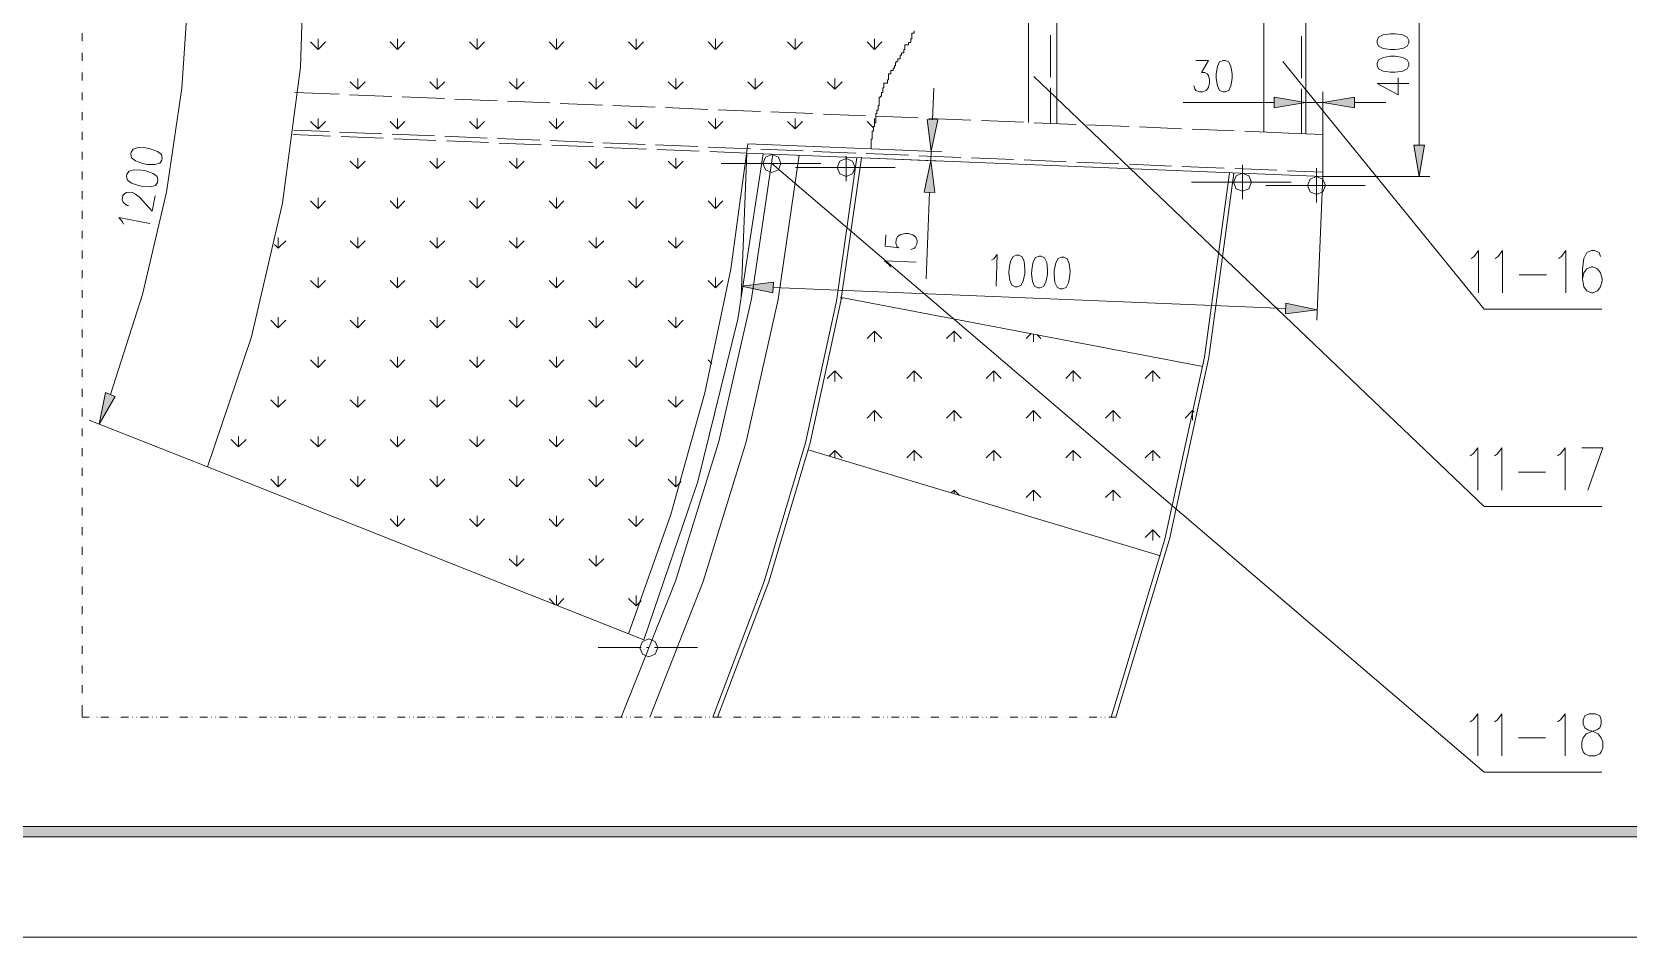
# Model space of a CAD drawing. Header units: millimetres. Extents: x 0 to 829, y 0 to 586.
# Drawn here: x 351.2 to 500.5, y 0 to 84.7 of the extents above; entities that cross this region are included whole.
import ezdxf

# ---------------------------------------------------------------- set-up
doc = ezdxf.new("R2010")
doc.units = ezdxf.units.MM

msp = doc.modelspace()

# ---------------------------------------------------------------- hatches: boundary and pattern name
h = msp.add_hatch(color=0)
h.dxf.hatch_style = 2
h.paths.add_polyline_path([(467.444667, 78.5495), (470.400944, 78.055611), (467.444667, 77.561722)])
h = msp.add_hatch(color=0)
h.dxf.hatch_style = 2
h.paths.add_polyline_path([(474.937667, 78.5495), (471.977861, 78.055611), (474.937667, 77.561722)])
h = msp.add_hatch(color=0)
h.dxf.hatch_style = 2
h.paths.add_polyline_path([(434.989111, 76.475167), (435.359528, 73.497722), (435.973361, 76.432833)])
h = msp.add_hatch(color=0)
h.dxf.hatch_style = 2
h.paths.add_polyline_path([(480.511556, 74.079806), (481.005444, 71.123528), (481.495806, 74.079806)])
h = msp.add_hatch(color=0)
h.dxf.hatch_style = 2
h.paths.add_polyline_path([(434.710417, 69.684194), (435.32425, 72.619306), (435.694667, 69.641861)])
h = msp.add_hatch(color=0)
h.dxf.hatch_style = 2
h.paths.add_polyline_path([(420.588722, 61.24575), (417.614806, 60.875333), (420.549917, 60.2615)])
h = msp.add_hatch(color=0)
h.dxf.hatch_style = 2
h.paths.add_polyline_path([(468.53475, 59.291361), (471.469861, 58.677528), (468.495944, 58.307111)])
h = msp.add_hatch(color=0)
h.dxf.hatch_style = 2
h.paths.add_polyline_path([(359.029, 50.574222), (357.515583, 47.984833), (358.10825, 50.927)])
h = msp.add_hatch(color=0)
h.dxf.hatch_style = 2
h.paths.add_polyline_path([(24.154694, 9.36625), (25.142472, 10.3505), (818.80075, 10.3505), (819.788528, 9.36625)])

# ---------------------------------------------------------------- linework, layer by layer
at = {"color": 0, "lineweight": 0}
for points in [[(0, 0), (0, 585.632278), (829.154778, 585.632278), (829.154778, 0)], [(477.061389, 83.647139), (477.2025, 83.329639), (477.622306, 83.117972), (478.327861, 83.012139), (478.751194, 83.012139), (479.45675, 83.117972), (479.876556, 83.329639), (480.017667, 83.647139), (480.017667, 83.858806), (479.876556, 84.176306), (479.45675, 84.387972), (478.751194, 84.493806), (478.327861, 84.493806), (477.622306, 84.387972), (477.2025, 84.176306), (477.061389, 83.858806)], [(477.061389, 81.534), (477.2025, 81.2165), (477.622306, 81.004833), (478.327861, 80.899), (478.751194, 80.899), (479.45675, 81.004833), (479.876556, 81.2165), (480.017667, 81.534), (480.017667, 81.745667), (479.876556, 82.063167), (479.45675, 82.274833), (478.751194, 82.380667), (478.327861, 82.380667), (477.622306, 82.274833), (477.2025, 82.063167), (477.061389, 81.745667)], [(462.653944, 81.999667), (462.336444, 81.858556), (462.128306, 81.435222), (462.022472, 80.733194), (462.022472, 80.309861), (462.128306, 79.604306), (462.336444, 79.1845), (462.653944, 79.043389), (462.865611, 79.043389), (463.183111, 79.1845), (463.394778, 79.604306), (463.500611, 80.309861), (463.500611, 80.733194), (463.394778, 81.435222), (463.183111, 81.858556), (462.865611, 81.999667)], [(467.444667, 78.5495), (470.400944, 78.055611), (467.444667, 77.561722)], [(474.937667, 78.5495), (471.977861, 78.055611), (474.937667, 77.561722)], [(434.989111, 76.475167), (435.359528, 73.497722), (435.973361, 76.432833)], [(360.475389, 73.2155), (360.556528, 72.876833), (360.930472, 72.591083), (361.604278, 72.354722), (362.017028, 72.273583), (362.729639, 72.245361), (363.184722, 72.375889), (363.382278, 72.661639), (363.421083, 72.86625), (363.343472, 73.204917), (362.966, 73.490667), (362.295722, 73.727028), (361.879444, 73.808167), (361.170361, 73.836389), (360.715278, 73.705861), (360.517722, 73.423639)], [(419.618583, 72.340611), (419.865528, 72.936806), (420.458194, 73.18375), (421.054389, 72.936806), (421.301333, 72.340611), (421.054389, 71.747944), (420.458194, 71.501), (419.865528, 71.747944)], [(480.511556, 74.079806), (481.005444, 71.123528), (481.495806, 74.079806)], [(360.080278, 71.137639), (360.161417, 70.8025), (360.535361, 70.513222), (361.209167, 70.280389), (361.621917, 70.19925), (362.334528, 70.171028), (362.789611, 70.301556), (362.987167, 70.583778), (363.025972, 70.791917), (362.948361, 71.130583), (362.570889, 71.416333), (361.900611, 71.652694), (361.484333, 71.730306), (360.771722, 71.758528), (360.320167, 71.631528), (360.119083, 71.345778)], [(426.568306, 71.984306), (426.81525, 72.576972), (427.407917, 72.823917), (428.004111, 72.576972), (428.251056, 71.984306), (428.004111, 71.388111), (427.407917, 71.141167), (426.81525, 71.388111)], [(434.710417, 69.684194), (435.32425, 72.619306), (435.694667, 69.641861)], [(463.620556, 70.594361), (463.8675, 71.190556), (464.460167, 71.433972), (465.056361, 71.190556), (465.303306, 70.594361), (465.056361, 69.998167), (464.460167, 69.751222), (463.8675, 69.998167)], [(470.552639, 70.287444), (470.799583, 70.880111), (471.39225, 71.127056), (471.988444, 70.880111), (472.235389, 70.287444), (471.988444, 69.69125), (471.39225, 69.444306), (470.799583, 69.69125)], [(443.332306, 63.771639), (443.00775, 63.644639), (442.778444, 63.231889), (442.644389, 62.533389), (442.630278, 62.110056), (442.704361, 61.400972), (442.898389, 60.970583), (443.208833, 60.818889), (443.4205, 60.808306), (443.745056, 60.935306), (443.970833, 61.351583), (444.104889, 62.050083), (444.122528, 62.473417), (444.044917, 63.178972), (443.854417, 63.609361), (443.540444, 63.764583)], [(445.441917, 63.686972), (445.120889, 63.559972), (444.891583, 63.143694), (444.757528, 62.445194), (444.739889, 62.025389), (444.8175, 61.316306), (445.011528, 60.885917), (445.321972, 60.730694), (445.533639, 60.723639), (445.854667, 60.850639), (446.083972, 61.263389), (446.218028, 61.961889), (446.235667, 62.385222), (446.158056, 63.094306), (445.964028, 63.524694), (445.653583, 63.676389)], [(447.551528, 63.598778), (447.2305, 63.471778), (447.001194, 63.059028), (446.867139, 62.360528), (446.8495, 61.937194), (446.927111, 61.228111), (447.121139, 60.797722), (447.431583, 60.646028), (447.64325, 60.635444), (447.964278, 60.765972), (448.193583, 61.178722), (448.327639, 61.877222), (448.345278, 62.300556), (448.267667, 63.006111), (448.073639, 63.4365), (447.763194, 63.591722)], [(420.588722, 61.24575), (417.614806, 60.875333), (420.549917, 60.2615)], [(468.53475, 59.291361), (471.469861, 58.677528), (468.495944, 58.307111)], [(359.029, 50.574222), (357.515583, 47.984833), (358.10825, 50.927)], [(408.103917, 27.061583), (408.350861, 27.657778), (408.943528, 27.904722), (409.539722, 27.657778), (409.786667, 27.061583), (409.539722, 26.468917), (408.943528, 26.221972), (408.350861, 26.468917)], [(496.905139, 20.895028), (496.485333, 20.704528), (496.344222, 20.330583), (496.344222, 19.953111), (496.485333, 19.579167), (496.767556, 19.392194), (497.328472, 19.205222), (497.751806, 19.014722), (498.034028, 18.640778), (498.175139, 18.263306), (498.175139, 17.702389), (498.034028, 17.324917), (497.892917, 17.137944), (497.469583, 16.950972), (496.905139, 16.950972), (496.485333, 17.137944), (496.344222, 17.324917), (496.203111, 17.702389), (496.203111, 18.263306), (496.344222, 18.640778), (496.626444, 19.014722), (497.04625, 19.205222), (497.610694, 19.392194), (497.892917, 19.579167), (498.034028, 19.953111), (498.034028, 20.330583), (497.892917, 20.704528), (497.469583, 20.895028)], [(24.154694, 9.36625), (25.142472, 10.3505), (818.80075, 10.3505), (819.788528, 9.36625)]]:
    msp.add_lwpolyline(points, close=True, dxfattribs=at)
for points in [[(367.661472, 43.966694), (371.774861, 56.126944), (374.678222, 68.632917), (376.350389, 81.357611), (376.773722, 94.188139), (375.941167, 106.9975), (373.866833, 119.66575), (370.564833, 132.069417)], [(470.400944, 75.134611), (470.400944, 109.184722)], [(466.456889, 75.293361), (466.456889, 100.703944)], [(444.464722, 76.192944), (444.464722, 92.953417)], [(447.092917, 76.083583), (447.092917, 93.828306)], [(358.570389, 50.750611), (361.579583, 60.10275), (363.816194, 69.673611), (365.262583, 79.396167), (365.904639, 89.199861)], [(481.005444, 74.079806), (481.005444, 89.199861)], [(355.924556, 84.55025), (355.924556, 83.809417)], [(377.997861, 83.02625), (377.299361, 83.721222)], [(377.997861, 83.02625), (377.997861, 84.0105)], [(377.997861, 83.02625), (378.692833, 83.721222)], [(385.434417, 83.02625), (384.735917, 83.721222)], [(385.434417, 83.02625), (385.434417, 84.0105)], [(385.434417, 83.02625), (386.129389, 83.721222)], [(392.870972, 83.02625), (392.172472, 83.721222)], [(392.870972, 83.02625), (392.870972, 84.0105)], [(392.870972, 83.02625), (393.565944, 83.721222)], [(400.307528, 83.02625), (399.609028, 83.721222)], [(400.307528, 83.02625), (400.307528, 84.0105)], [(400.307528, 83.02625), (401.0025, 83.721222)], [(407.740556, 83.02625), (407.045583, 83.721222)], [(407.740556, 83.02625), (407.740556, 84.0105)], [(407.740556, 83.02625), (408.439056, 83.721222)], [(415.177111, 83.02625), (414.482139, 83.721222)], [(415.177111, 83.02625), (415.177111, 84.0105)], [(415.177111, 83.02625), (415.875611, 83.721222)], [(422.613667, 83.02625), (421.918694, 83.721222)], [(422.613667, 83.02625), (422.613667, 84.0105)], [(422.613667, 83.02625), (423.312167, 83.721222)], [(430.050222, 83.02625), (429.35525, 83.721222)], [(430.050222, 83.02625), (430.050222, 84.0105)], [(430.050222, 83.02625), (430.748722, 83.721222)], [(433.443944, 83.678889), (433.225222, 83.678889)], [(433.225222, 83.678889), (433.225222, 83.460167)], [(433.553306, 84.003444), (433.443944, 84.003444)], [(433.443944, 84.003444), (433.443944, 83.678889)], [(433.772028, 84.55025), (433.553306, 84.55025)], [(433.553306, 84.55025), (433.553306, 84.003444)], [(433.772028, 84.768972), (433.772028, 84.55025)], [(446.503778, 80.42275), (446.503778, 84.366806)], [(469.981139, 80.3275), (469.981139, 84.271556)], [(355.924556, 83.439), (355.942194, 83.439)], [(355.924556, 83.072111), (355.942194, 83.072111)], [(355.924556, 82.701694), (355.924556, 81.960861)], [(432.459694, 82.151361), (432.2445, 82.151361)], [(432.2445, 82.151361), (432.2445, 81.932639)], [(432.569056, 82.475917), (432.459694, 82.475917)], [(432.459694, 82.475917), (432.459694, 82.151361)], [(432.787778, 82.694639), (432.569056, 82.694639)], [(432.569056, 82.694639), (432.569056, 82.475917)], [(432.897139, 83.022722), (432.787778, 83.022722)], [(432.787778, 83.022722), (432.787778, 82.694639)], [(433.225222, 83.460167), (432.897139, 83.460167)], [(432.897139, 83.460167), (432.897139, 83.022722)], [(355.924556, 81.590444), (355.942194, 81.590444)], [(355.924556, 81.223556), (355.942194, 81.223556)], [(355.924556, 80.853139), (355.924556, 80.112306)], [(431.588333, 80.729667), (431.369611, 80.729667)], [(431.369611, 80.729667), (431.369611, 80.186389)], [(431.807056, 81.05775), (431.588333, 81.05775)], [(431.588333, 81.05775), (431.588333, 80.729667)], [(431.916417, 81.276472), (431.807056, 81.276472)], [(431.807056, 81.276472), (431.807056, 81.05775)], [(432.025778, 81.495194), (431.916417, 81.495194)], [(431.916417, 81.495194), (431.916417, 81.276472)], [(432.135139, 81.823278), (432.025778, 81.823278)], [(432.025778, 81.823278), (432.025778, 81.495194)], [(432.2445, 81.932639), (432.135139, 81.932639)], [(432.135139, 81.932639), (432.135139, 81.823278)], [(460.121, 81.999667), (461.281639, 81.999667), (460.646639, 80.874306), (460.964139, 80.874306), (461.175806, 80.733194), (461.281639, 80.592083), (461.387472, 80.16875), (461.387472, 79.886528), (461.281639, 79.463194), (461.069972, 79.1845), (460.752472, 79.043389), (460.434972, 79.043389), (460.121, 79.1845), (460.015167, 79.325611), (459.909333, 79.604306)], [(487.083806, 58.741028), (468.252528, 81.879722)], [(355.924556, 79.741889), (355.942194, 79.741889)], [(355.924556, 79.375), (355.942194, 79.375)], [(381.716139, 79.307972), (381.017639, 80.002944)], [(381.716139, 79.307972), (381.716139, 80.292222)], [(381.716139, 79.307972), (382.411111, 80.002944)], [(389.152694, 79.307972), (388.454194, 80.002944)], [(389.152694, 79.307972), (389.152694, 80.292222)], [(389.152694, 79.307972), (389.847667, 80.002944)], [(396.58925, 79.307972), (395.89075, 80.002944)], [(396.58925, 79.307972), (396.58925, 80.292222)], [(396.58925, 79.307972), (397.284222, 80.002944)], [(404.022278, 79.307972), (403.327306, 80.002944)], [(404.022278, 79.307972), (404.022278, 80.292222)], [(404.022278, 79.307972), (404.720778, 80.002944)], [(411.458833, 79.307972), (410.763861, 80.002944)], [(411.458833, 79.307972), (411.458833, 80.292222)], [(411.458833, 79.307972), (412.157333, 80.002944)], [(418.895389, 79.307972), (418.200417, 80.002944)], [(418.895389, 79.307972), (418.895389, 80.292222)], [(418.895389, 79.307972), (419.593889, 80.002944)], [(426.331944, 79.307972), (425.636972, 80.002944)], [(426.331944, 79.307972), (426.331944, 80.292222)], [(426.331944, 79.307972), (427.030444, 80.002944)], [(430.932167, 79.420861), (430.822806, 79.420861)], [(430.822806, 79.420861), (430.822806, 78.983417)], [(431.26025, 79.858306), (430.932167, 79.858306)], [(430.932167, 79.858306), (430.932167, 79.420861)], [(431.369611, 80.186389), (431.26025, 80.186389)], [(431.26025, 80.186389), (431.26025, 79.858306)], [(435.479472, 76.454), (435.599417, 79.410278)], [(487.083806, 40.287222), (444.969194, 80.482722)], [(446.503778, 76.108278), (446.503778, 79.434972)], [(469.981139, 75.134611), (469.981139, 79.339722)], [(470.397417, 75.198111), (470.397417, 79.145694)], [(477.061389, 79.844194), (479.033417, 78.789389), (479.033417, 80.373361)], [(477.061389, 79.844194), (480.017667, 79.844194)], [(355.924556, 79.004583), (355.924556, 78.26375)], [(355.924556, 77.893333), (355.942194, 77.893333)], [(375.838861, 78.994), (379.966361, 78.824667)], [(380.954139, 78.782333), (384.894667, 78.623583)], [(385.878917, 78.58125), (389.819444, 78.4225)], [(390.803694, 78.380167), (394.744222, 78.221417)], [(395.728472, 78.179083), (399.669, 78.020333)], [(400.65325, 77.978), (404.593778, 77.81925)], [(405.581556, 77.776917), (409.522083, 77.618167)], [(430.494722, 77.783972), (430.385361, 77.783972)], [(430.385361, 77.783972), (430.385361, 77.346528)], [(430.604083, 78.5495), (430.494722, 78.5495)], [(430.494722, 78.5495), (430.494722, 77.783972)], [(430.713444, 78.658861), (430.604083, 78.658861)], [(430.604083, 78.658861), (430.604083, 78.5495)], [(430.822806, 78.983417), (430.713444, 78.983417)], [(430.713444, 78.983417), (430.713444, 78.658861)], [(467.444667, 78.055611), (458.921556, 78.055611)], [(470.400944, 75.134611), (470.400944, 79.043389)], [(471.977861, 78.055611), (470.400944, 78.055611)], [(471.977861, 75.067583), (471.977861, 79.043389)], [(474.937667, 78.055611), (477.893944, 78.055611)], [(355.924556, 77.526444), (355.942194, 77.526444)], [(355.924556, 77.156028), (355.924556, 76.415194)], [(377.997861, 75.589694), (377.299361, 76.284667)], [(377.997861, 75.589694), (377.997861, 76.573944)], [(377.997861, 75.589694), (378.692833, 76.284667)], [(385.434417, 75.589694), (384.735917, 76.284667)], [(385.434417, 75.589694), (385.434417, 76.573944)], [(385.434417, 75.589694), (386.129389, 76.284667)], [(392.870972, 75.589694), (392.172472, 76.284667)], [(392.870972, 75.589694), (392.870972, 76.573944)], [(392.870972, 75.589694), (393.565944, 76.284667)], [(400.307528, 75.589694), (399.609028, 76.284667)], [(400.307528, 75.589694), (400.307528, 76.573944)], [(400.307528, 75.589694), (401.0025, 76.284667)], [(407.740556, 75.589694), (407.045583, 76.284667)], [(407.740556, 75.589694), (407.740556, 76.573944)], [(407.740556, 75.589694), (408.439056, 76.284667)], [(410.506333, 77.579361), (414.446861, 77.417083)], [(415.177111, 75.589694), (414.482139, 76.284667)], [(415.177111, 75.589694), (415.177111, 76.573944)], [(415.177111, 75.589694), (415.875611, 76.284667)], [(415.431111, 77.378278), (419.371639, 77.216)], [(420.355889, 77.177194), (424.296417, 77.014917)], [(422.613667, 75.589694), (421.918694, 76.284667)], [(422.613667, 75.589694), (422.613667, 76.573944)], [(422.613667, 75.589694), (423.312167, 76.284667)], [(425.280667, 76.976111), (429.221194, 76.813833)], [(429.947917, 75.692), (429.35525, 76.284667)], [(430.050222, 76.122389), (430.050222, 76.573944)], [(430.166639, 76.147083), (430.057278, 76.147083)], [(430.057278, 76.147083), (430.057278, 75.819)], [(430.166639, 77.018444), (430.166639, 76.147083)], [(430.276, 77.018444), (430.166639, 77.018444)], [(430.208972, 76.775028), (434.1495, 76.61275)], [(430.276, 77.346528), (430.276, 77.018444)], [(430.385361, 77.346528), (430.276, 77.346528)], [(435.13375, 76.573944), (439.074278, 76.411667)], [(440.058528, 76.372861), (443.999056, 76.210583)], [(444.983306, 76.171778), (448.923833, 76.0095)], [(355.924556, 76.044778), (355.942194, 76.044778)], [(355.924556, 75.677889), (355.942194, 75.677889)], [(355.924556, 75.307472), (355.924556, 74.566639)], [(375.680111, 75.053472), (379.169083, 74.908833)], [(375.733028, 75.46975), (379.035028, 75.335694)], [(380.019278, 75.296889), (383.959806, 75.134611)], [(380.153333, 74.870028), (384.093861, 74.70775)], [(384.944056, 75.095806), (388.884583, 74.933528)], [(385.078111, 74.668944), (389.018639, 74.506667)], [(389.868833, 74.894722), (393.809361, 74.732444)], [(394.797139, 74.693639), (398.737667, 74.531361)], [(429.842083, 75.381556), (429.842083, 74.619556)], [(429.947917, 75.381556), (429.842083, 75.381556)], [(430.057278, 75.819), (429.947917, 75.819)], [(429.947917, 75.819), (429.947917, 75.381556)], [(449.908083, 75.970694), (453.848611, 75.808417)], [(454.836389, 75.769611), (458.773389, 75.607333)], [(459.761167, 75.568528), (463.701694, 75.40625)], [(464.685944, 75.367444), (468.813444, 75.198111)], [(468.813444, 75.198111), (471.977861, 75.067583)], [(471.977861, 71.123528), (471.977861, 75.067583)], [(355.924556, 74.196222), (355.942194, 74.196222)], [(355.924556, 73.829333), (355.942194, 73.829333)], [(355.924556, 73.458917), (355.924556, 72.718083)], [(390.006417, 74.467861), (393.943417, 74.305583)], [(394.931194, 74.266778), (398.871722, 74.1045)], [(399.721917, 74.492556), (403.662444, 74.330278)], [(399.855972, 74.065694), (403.7965, 73.903417)], [(404.646694, 74.291472), (408.587222, 74.129194)], [(404.78075, 73.864611), (408.721278, 73.702333)], [(406.350611, 20.566944), (411.423556, 33.274), (415.498139, 46.340889), (418.542611, 59.682944), (420.542861, 73.222556)], [(407.049111, 28.373917), (411.00375, 39.511111), (414.189333, 50.89525), (416.598806, 62.469889), (418.211, 74.178583)], [(408.460222, 27.813), (413.522583, 42.612028), (417.254972, 57.799111), (419.625639, 73.257833)], [(409.571472, 74.090389), (413.512, 73.928111)], [(409.705528, 73.663528), (413.646056, 73.50125)], [(414.49625, 73.889306), (418.436778, 73.727028)], [(414.633833, 73.462444), (418.122806, 73.321333)], [(418.122806, 73.321333), (417.572472, 59.891083)], [(418.122806, 73.321333), (471.977861, 71.123528)], [(429.732722, 73.727028), (418.211, 74.178583)], [(419.424556, 73.688222), (423.365083, 73.525944)], [(424.349333, 73.487139), (428.289861, 73.324861)], [(429.274111, 73.286056), (433.214639, 73.123778)], [(429.732722, 74.619556), (429.732722, 73.727028)], [(429.842083, 74.619556), (429.732722, 74.619556)], [(429.732722, 73.727028), (436.343778, 73.458917)], [(435.359528, 73.497722), (435.32425, 72.619306)], [(355.924556, 72.347667), (355.942194, 72.347667)], [(355.924556, 71.980778), (355.942194, 71.980778)], [(381.716139, 71.871417), (381.017639, 72.569917)], [(381.716139, 71.871417), (381.716139, 72.855667)], [(381.716139, 71.871417), (382.411111, 72.569917)], [(389.152694, 71.871417), (388.454194, 72.569917)], [(389.152694, 71.871417), (389.152694, 72.855667)], [(389.152694, 71.871417), (389.847667, 72.569917)], [(396.58925, 71.871417), (395.89075, 72.569917)], [(396.58925, 71.871417), (396.58925, 72.855667)], [(396.58925, 71.871417), (397.284222, 72.569917)], [(404.022278, 71.871417), (403.327306, 72.569917)], [(404.022278, 71.871417), (404.022278, 72.855667)], [(404.022278, 71.871417), (404.720778, 72.569917)], [(409.042306, 20.566944), (414.034111, 33.266944), (418.038139, 46.309139), (421.03675, 59.619444), (423.012306, 73.12025)], [(411.458833, 71.871417), (410.763861, 72.569917)], [(411.458833, 71.871417), (411.458833, 72.855667)], [(411.458833, 71.871417), (412.157333, 72.569917)], [(414.916056, 20.566944), (419.727944, 33.24225), (423.590861, 46.235056), (426.490694, 59.478333), (428.406278, 72.901528)], [(415.371139, 20.566944), (420.168917, 33.238722), (424.024778, 46.228), (426.914028, 59.46775), (428.826083, 72.883889)], [(415.709806, 72.344139), (425.023139, 72.344139)], [(487.083806, 15.4305), (420.447611, 72.344139)], [(422.659528, 71.987833), (431.972861, 71.987833)], [(427.407917, 73.025), (427.407917, 70.710778)], [(429.693917, 72.848611), (436.3085, 72.576972)], [(434.198889, 73.084972), (438.139417, 72.922694)], [(439.123667, 72.883889), (443.064194, 72.721611)], [(444.051972, 72.682806), (447.9925, 72.520528)], [(448.97675, 72.481722), (452.917278, 72.319444)], [(453.901528, 72.280639), (457.842056, 72.118361)], [(458.826306, 72.079556), (462.766833, 71.917278)], [(463.751083, 71.878472), (467.691611, 71.716194)], [(464.47075, 72.23125), (464.47075, 69.028028)], [(468.679389, 71.677389), (471.977861, 71.543333)], [(471.402833, 71.924333), (471.402833, 68.721111)], [(355.924556, 71.610361), (355.924556, 70.869528)], [(355.924556, 70.499111), (355.942194, 70.499111)], [(452.179972, 20.566944), (457.217639, 37.225111), (460.911222, 54.232528), (463.246611, 71.479833)], [(452.624472, 20.566944), (457.648028, 37.221583), (461.338083, 54.221944), (463.666417, 71.462194)], [(459.711778, 70.597889), (469.028639, 70.597889)], [(466.643861, 70.290972), (475.957194, 70.290972)], [(471.977861, 71.123528), (471.431056, 57.693278)], [(471.977861, 71.123528), (481.989694, 71.123528)], [(355.924556, 70.132222), (355.942194, 70.132222)], [(355.924556, 69.761806), (355.924556, 69.020972)], [(360.277833, 68.414194), (360.14025, 68.438889), (359.882722, 68.597639), (359.762778, 68.728167), (359.664, 68.961), (359.745139, 69.37375), (359.921528, 69.557194), (360.080278, 69.634806), (360.376611, 69.684194), (360.655306, 69.631278), (360.909306, 69.476056), (361.286778, 69.190306), (362.472111, 67.888556), (362.747278, 69.338472)], [(377.997861, 68.153139), (377.299361, 68.851639)], [(377.997861, 68.153139), (377.997861, 69.137389)], [(377.997861, 68.153139), (378.692833, 68.851639)], [(385.434417, 68.153139), (384.735917, 68.851639)], [(385.434417, 68.153139), (385.434417, 69.137389)], [(385.434417, 68.153139), (386.129389, 68.851639)], [(392.870972, 68.153139), (392.172472, 68.851639)], [(392.870972, 68.153139), (392.870972, 69.137389)], [(392.870972, 68.153139), (393.565944, 68.851639)], [(400.307528, 68.153139), (399.609028, 68.851639)], [(400.307528, 68.153139), (400.307528, 69.137389)], [(400.307528, 68.153139), (401.0025, 68.851639)], [(407.740556, 68.153139), (407.045583, 68.851639)], [(407.740556, 68.153139), (407.740556, 69.137389)], [(407.740556, 68.153139), (408.439056, 68.851639)], [(415.177111, 68.153139), (414.482139, 68.851639)], [(415.177111, 68.153139), (415.177111, 69.137389)], [(415.177111, 68.153139), (415.875611, 68.851639)], [(435.204306, 69.663028), (434.872694, 61.570306)], [(355.924556, 68.650556), (355.942194, 68.650556)], [(355.924556, 68.283667), (355.942194, 68.283667)], [(355.924556, 67.91325), (355.924556, 67.172417)], [(359.801583, 66.675), (359.702806, 66.911361), (359.350028, 67.299417), (362.253389, 66.745556)], [(355.924556, 66.802), (355.942194, 66.802)], [(355.924556, 66.435111), (355.942194, 66.435111)], [(355.924556, 66.064694), (355.924556, 65.323861)], [(431.094444, 65.673111), (431.048583, 64.614778), (432.311528, 64.459556), (432.177472, 64.568917), (432.046944, 64.893472), (432.061056, 65.210972), (432.216278, 65.521417), (432.505556, 65.718972), (432.932417, 65.807167), (433.214639, 65.796583), (433.630917, 65.673111), (433.902556, 65.450861), (434.033083, 65.129833), (434.018972, 64.812333), (433.86375, 64.501889), (433.719111, 64.403111), (433.433361, 64.307861)], [(355.924556, 64.953444), (355.942194, 64.953444)], [(355.924556, 64.586556), (355.942194, 64.586556)], [(355.924556, 64.216139), (355.924556, 63.475306)], [(374.279583, 64.434861), (373.923278, 64.791167)], [(374.279583, 64.434861), (374.279583, 65.419111)], [(374.279583, 64.434861), (374.974556, 65.133361)], [(381.716139, 64.434861), (381.017639, 65.133361)], [(381.716139, 64.434861), (381.716139, 65.419111)], [(381.716139, 64.434861), (382.411111, 65.133361)], [(389.152694, 64.434861), (388.454194, 65.133361)], [(389.152694, 64.434861), (389.152694, 65.419111)], [(389.152694, 64.434861), (389.847667, 65.133361)], [(396.58925, 64.434861), (395.89075, 65.133361)], [(396.58925, 64.434861), (396.58925, 65.419111)], [(396.58925, 64.434861), (397.284222, 65.133361)], [(404.022278, 64.434861), (403.327306, 65.133361)], [(404.022278, 64.434861), (404.022278, 65.419111)], [(404.022278, 64.434861), (404.720778, 65.133361)], [(411.458833, 64.434861), (410.763861, 65.133361)], [(411.458833, 64.434861), (411.458833, 65.419111)], [(411.458833, 64.434861), (412.157333, 65.133361)], [(485.849083, 63.454139), (486.131306, 63.641111), (486.554639, 64.202028), (486.554639, 60.2615)], [(488.103333, 63.454139), (488.385556, 63.641111), (488.808889, 64.202028), (488.808889, 60.2615)], [(494.019417, 63.454139), (494.301639, 63.641111), (494.724972, 64.202028), (494.724972, 60.2615)], [(497.963472, 63.641111), (497.822361, 64.015056), (497.399028, 64.202028), (497.116806, 64.202028), (496.697, 64.015056), (496.414778, 63.454139), (496.273667, 62.512222), (496.273667, 61.573833), (496.414778, 60.822417), (496.697, 60.448472), (497.116806, 60.2615), (497.257917, 60.2615), (497.68125, 60.448472), (497.963472, 60.822417), (498.104583, 61.386861), (498.104583, 61.573833), (497.963472, 62.138278), (497.68125, 62.512222), (497.257917, 62.702722), (497.116806, 62.702722), (496.697, 62.512222), (496.414778, 62.138278), (496.273667, 61.573833)], [(355.924556, 63.104889), (355.942194, 63.104889)], [(355.924556, 62.738), (355.942194, 62.738)], [(431.535417, 62.692139), (431.404889, 62.910861), (430.995667, 63.246), (433.948417, 63.122528)], [(440.986333, 63.305972), (441.201528, 63.4365), (441.536667, 63.845722), (441.416722, 60.889444)], [(355.924556, 62.367583), (355.924556, 61.62675)], [(355.924556, 61.256333), (355.942194, 61.256333)], [(377.997861, 60.716583), (377.299361, 61.415083)], [(377.997861, 60.716583), (377.997861, 61.704361)], [(377.997861, 60.716583), (378.692833, 61.415083)], [(385.434417, 60.716583), (384.735917, 61.415083)], [(385.434417, 60.716583), (385.434417, 61.704361)], [(385.434417, 60.716583), (386.129389, 61.415083)], [(392.870972, 60.716583), (392.172472, 61.415083)], [(392.870972, 60.716583), (392.870972, 61.704361)], [(392.870972, 60.716583), (393.565944, 61.415083)], [(400.307528, 60.716583), (399.609028, 61.415083)], [(400.307528, 60.716583), (400.307528, 61.704361)], [(400.307528, 60.716583), (401.0025, 61.415083)], [(407.740556, 60.716583), (407.045583, 61.415083)], [(407.740556, 60.716583), (407.740556, 61.704361)], [(407.740556, 60.716583), (408.439056, 61.415083)], [(415.177111, 60.716583), (414.482139, 61.415083)], [(415.177111, 60.716583), (415.177111, 61.704361)], [(415.177111, 60.716583), (415.875611, 61.415083)], [(490.357583, 61.951306), (492.894056, 61.951306)], [(355.924556, 60.889444), (355.942194, 60.889444)], [(355.924556, 60.519028), (355.924556, 59.778194)], [(468.517111, 58.797472), (420.567556, 60.755389)], [(426.882278, 59.841694), (427.030444, 59.693528)], [(426.977528, 59.824056), (460.759528, 53.378806)], [(355.924556, 59.407778), (355.942194, 59.407778)], [(355.924556, 59.040889), (355.942194, 59.040889)], [(355.924556, 58.670472), (355.924556, 57.929639)], [(498.083417, 58.741028), (487.083806, 58.741028)], [(355.924556, 57.559222), (355.942194, 57.559222)], [(355.924556, 57.192333), (355.942194, 57.192333)], [(355.924556, 56.821917), (355.924556, 56.081083)], [(374.279583, 56.998306), (373.581083, 57.696806)], [(374.279583, 56.998306), (374.279583, 57.986083)], [(374.279583, 56.998306), (374.974556, 57.696806)], [(381.716139, 56.998306), (381.017639, 57.696806)], [(381.716139, 56.998306), (381.716139, 57.986083)], [(381.716139, 56.998306), (382.411111, 57.696806)], [(389.152694, 56.998306), (388.454194, 57.696806)], [(389.152694, 56.998306), (389.152694, 57.986083)], [(389.152694, 56.998306), (389.847667, 57.696806)], [(396.58925, 56.998306), (395.89075, 57.696806)], [(396.58925, 56.998306), (396.58925, 57.986083)], [(396.58925, 56.998306), (397.284222, 57.696806)], [(404.022278, 56.998306), (403.327306, 57.696806)], [(404.022278, 56.998306), (404.022278, 57.986083)], [(404.022278, 56.998306), (404.720778, 57.696806)], [(411.458833, 56.998306), (410.763861, 57.696806)], [(411.458833, 56.998306), (411.458833, 57.986083)], [(411.458833, 56.998306), (412.157333, 57.696806)], [(355.924556, 55.710667), (355.942194, 55.710667)], [(355.924556, 55.343778), (355.942194, 55.343778)], [(430.050222, 56.67375), (429.35525, 55.97525)], [(430.050222, 56.67375), (430.050222, 55.685972)], [(430.050222, 56.67375), (430.748722, 55.97525)], [(437.486778, 56.67375), (436.788278, 55.97525)], [(437.486778, 56.67375), (437.486778, 55.685972)], [(437.486778, 56.67375), (438.185278, 55.97525)], [(444.694028, 56.444444), (444.224833, 55.97525)], [(444.923333, 56.402111), (444.923333, 55.685972)], [(445.262, 56.335083), (445.621833, 55.97525)], [(355.924556, 54.973361), (355.924556, 54.232528)], [(355.924556, 53.862111), (355.942194, 53.862111)], [(377.997861, 53.280028), (377.299361, 53.978528)], [(377.997861, 53.280028), (377.997861, 54.267806)], [(377.997861, 53.280028), (378.692833, 53.978528)], [(385.434417, 53.280028), (384.735917, 53.978528)], [(385.434417, 53.280028), (385.434417, 54.267806)], [(385.434417, 53.280028), (386.129389, 53.978528)], [(392.870972, 53.280028), (392.172472, 53.978528)], [(392.870972, 53.280028), (392.870972, 54.267806)], [(392.870972, 53.280028), (393.565944, 53.978528)], [(400.307528, 53.280028), (399.609028, 53.978528)], [(400.307528, 53.280028), (400.307528, 54.267806)], [(400.307528, 53.280028), (401.0025, 53.978528)], [(407.740556, 53.280028), (407.045583, 53.978528)], [(407.740556, 53.280028), (407.740556, 54.267806)], [(407.740556, 53.280028), (408.439056, 53.978528)], [(414.831389, 53.62575), (414.482139, 53.978528)], [(355.924556, 53.495222), (355.942194, 53.495222)], [(355.924556, 53.124806), (355.924556, 52.383972)], [(426.331944, 52.955472), (425.636972, 52.256972)], [(426.331944, 52.955472), (426.331944, 51.971222)], [(426.331944, 52.955472), (427.030444, 52.256972)], [(433.7685, 52.955472), (433.07, 52.256972)], [(433.7685, 52.955472), (433.7685, 51.971222)], [(433.7685, 52.955472), (434.467, 52.256972)], [(441.205056, 52.955472), (440.506556, 52.256972)], [(441.205056, 52.955472), (441.205056, 51.971222)], [(441.205056, 52.955472), (441.903556, 52.256972)], [(448.641611, 52.955472), (447.943111, 52.256972)], [(448.641611, 52.955472), (448.641611, 51.971222)], [(448.641611, 52.955472), (449.340111, 52.256972)], [(456.078167, 52.955472), (455.379667, 52.256972)], [(456.078167, 52.955472), (456.078167, 51.971222)], [(456.078167, 52.955472), (456.773139, 52.256972)], [(355.924556, 52.013556), (355.942194, 52.013556)], [(355.924556, 51.646667), (355.942194, 51.646667)], [(355.924556, 51.27625), (355.924556, 50.535417)], [(355.924556, 50.165), (355.942194, 50.165)], [(355.924556, 49.798111), (355.942194, 49.798111)], [(355.924556, 49.427694), (355.924556, 48.686861)], [(374.279583, 49.56175), (373.581083, 50.26025)], [(374.279583, 49.56175), (374.279583, 50.549528)], [(374.279583, 49.56175), (374.974556, 50.26025)], [(381.716139, 49.56175), (381.017639, 50.26025)], [(381.716139, 49.56175), (381.716139, 50.549528)], [(381.716139, 49.56175), (382.411111, 50.26025)], [(389.152694, 49.56175), (388.454194, 50.26025)], [(389.152694, 49.56175), (389.152694, 50.549528)], [(389.152694, 49.56175), (389.847667, 50.26025)], [(396.58925, 49.56175), (395.89075, 50.26025)], [(396.58925, 49.56175), (396.58925, 50.549528)], [(396.58925, 49.56175), (397.284222, 50.26025)], [(404.022278, 49.56175), (403.327306, 50.26025)], [(404.022278, 49.56175), (404.022278, 50.549528)], [(404.022278, 49.56175), (404.720778, 50.26025)], [(411.458833, 49.56175), (410.763861, 50.26025)], [(411.458833, 49.56175), (411.458833, 50.549528)], [(411.458833, 49.56175), (412.157333, 50.26025)], [(355.924556, 48.316444), (355.942194, 48.316444)], [(355.924556, 47.946028), (355.942194, 47.946028)], [(367.661472, 43.966694), (356.598361, 48.348194)], [(430.050222, 49.237194), (429.35525, 48.538694)], [(430.050222, 49.237194), (430.050222, 48.252944)], [(430.050222, 49.237194), (430.748722, 48.538694)], [(437.486778, 49.237194), (436.788278, 48.538694)], [(437.486778, 49.237194), (437.486778, 48.252944)], [(437.486778, 49.237194), (438.185278, 48.538694)], [(444.923333, 49.237194), (444.224833, 48.538694)], [(444.923333, 49.237194), (444.923333, 48.252944)], [(444.923333, 49.237194), (445.621833, 48.538694)], [(452.359889, 49.237194), (451.661389, 48.538694)], [(452.359889, 49.237194), (452.359889, 48.252944)], [(452.359889, 49.237194), (453.054861, 48.538694)], [(459.796444, 49.237194), (459.097944, 48.538694)], [(459.796444, 49.237194), (459.796444, 48.358778)], [(459.796444, 49.237194), (459.944611, 49.089028)], [(355.924556, 47.579139), (355.924556, 46.838306)], [(355.924556, 46.467889), (355.942194, 46.467889)], [(370.561306, 45.843472), (369.862806, 46.541972)], [(370.561306, 45.843472), (370.561306, 46.83125)], [(370.561306, 45.843472), (371.259806, 46.541972)], [(377.997861, 45.843472), (377.299361, 46.541972)], [(377.997861, 45.843472), (377.997861, 46.83125)], [(377.997861, 45.843472), (378.692833, 46.541972)], [(385.434417, 45.843472), (384.735917, 46.541972)], [(385.434417, 45.843472), (385.434417, 46.83125)], [(385.434417, 45.843472), (386.129389, 46.541972)], [(392.870972, 45.843472), (392.172472, 46.541972)], [(392.870972, 45.843472), (392.870972, 46.83125)], [(392.870972, 45.843472), (393.565944, 46.541972)], [(400.307528, 45.843472), (399.609028, 46.541972)], [(400.307528, 45.843472), (400.307528, 46.83125)], [(400.307528, 45.843472), (401.0025, 46.541972)], [(407.740556, 45.843472), (407.045583, 46.541972)], [(407.740556, 45.843472), (407.740556, 46.83125)], [(407.740556, 45.843472), (408.439056, 46.541972)], [(355.924556, 46.097472), (355.942194, 46.097472)], [(355.924556, 45.730583), (355.924556, 44.98975)], [(423.851917, 45.568306), (456.804889, 35.669361)], [(426.331944, 45.518917), (425.79925, 44.986222)], [(426.331944, 45.518917), (426.331944, 44.823944)], [(426.331944, 45.518917), (427.030444, 44.820417)], [(433.7685, 45.518917), (433.07, 44.820417)], [(433.7685, 45.518917), (433.7685, 44.534667)], [(433.7685, 45.518917), (434.467, 44.820417)], [(441.205056, 45.518917), (440.506556, 44.820417)], [(441.205056, 45.518917), (441.205056, 44.534667)], [(441.205056, 45.518917), (441.903556, 44.820417)], [(448.641611, 45.518917), (447.943111, 44.820417)], [(448.641611, 45.518917), (448.641611, 44.534667)], [(448.641611, 45.518917), (449.340111, 44.820417)], [(456.078167, 45.518917), (455.379667, 44.820417)], [(456.078167, 45.518917), (456.078167, 44.534667)], [(456.078167, 45.518917), (456.773139, 44.820417)], [(485.778528, 44.996806), (486.06075, 45.183778), (486.484083, 45.748222), (486.484083, 41.804167)], [(488.032778, 44.996806), (488.315, 45.183778), (488.738333, 45.748222), (488.738333, 41.804167)], [(493.948861, 44.996806), (494.231083, 45.183778), (494.654417, 45.748222), (494.654417, 41.804167)], [(496.203111, 45.748222), (498.175139, 45.748222), (496.767556, 41.804167)], [(355.924556, 44.619333), (355.942194, 44.619333)], [(355.924556, 44.248917), (355.942194, 44.248917)], [(355.924556, 43.882028), (355.924556, 43.141194)], [(408.460222, 27.813), (367.661472, 43.966694)], [(490.287028, 43.493972), (492.8235, 43.493972)], [(355.924556, 42.770778), (355.942194, 42.770778)], [(355.924556, 42.400361), (355.942194, 42.400361)], [(355.924556, 42.033472), (355.924556, 41.292639)], [(374.279583, 42.125194), (373.581083, 42.823694)], [(374.279583, 42.125194), (374.279583, 43.112972)], [(374.279583, 42.125194), (374.974556, 42.823694)], [(381.716139, 42.125194), (381.017639, 42.823694)], [(381.716139, 42.125194), (381.716139, 43.112972)], [(381.716139, 42.125194), (382.411111, 42.823694)], [(389.152694, 42.125194), (388.454194, 42.823694)], [(389.152694, 42.125194), (389.152694, 43.112972)], [(389.152694, 42.125194), (389.847667, 42.823694)], [(396.58925, 42.125194), (395.89075, 42.823694)], [(396.58925, 42.125194), (396.58925, 43.112972)], [(396.58925, 42.125194), (397.284222, 42.823694)], [(404.022278, 42.125194), (403.327306, 42.823694)], [(404.022278, 42.125194), (404.022278, 43.112972)], [(404.022278, 42.125194), (404.720778, 42.823694)], [(411.458833, 42.125194), (410.763861, 42.823694)], [(411.458833, 42.125194), (411.458833, 43.112972)], [(411.458833, 42.125194), (411.95625, 42.622611)], [(355.924556, 40.922222), (355.942194, 40.922222)], [(355.924556, 40.551806), (355.942194, 40.551806)], [(437.486778, 41.800639), (437.236306, 41.550167)], [(437.486778, 41.800639), (437.486778, 41.472556)], [(437.486778, 41.800639), (437.955972, 41.334972)], [(444.923333, 41.800639), (444.224833, 41.105667)], [(444.923333, 41.800639), (444.923333, 40.816389)], [(444.923333, 41.800639), (445.621833, 41.105667)], [(452.359889, 41.800639), (451.661389, 41.105667)], [(452.359889, 41.800639), (452.359889, 40.816389)], [(452.359889, 41.800639), (453.054861, 41.105667)], [(355.924556, 40.184917), (355.924556, 39.444083)], [(355.924556, 39.073667), (355.942194, 39.073667)], [(385.434417, 38.406917), (384.735917, 39.105417)], [(385.434417, 38.406917), (385.434417, 39.394694)], [(385.434417, 38.406917), (386.129389, 39.105417)], [(392.870972, 38.406917), (392.172472, 39.105417)], [(392.870972, 38.406917), (392.870972, 39.394694)], [(392.870972, 38.406917), (393.565944, 39.105417)], [(400.307528, 38.406917), (399.609028, 39.105417)], [(400.307528, 38.406917), (400.307528, 39.394694)], [(400.307528, 38.406917), (401.0025, 39.105417)], [(407.740556, 38.406917), (407.045583, 39.105417)], [(407.740556, 38.406917), (407.740556, 39.394694)], [(407.740556, 38.406917), (408.439056, 39.105417)], [(498.083417, 40.287222), (487.083806, 40.287222)], [(355.924556, 38.70325), (355.942194, 38.70325)], [(355.924556, 38.336361), (355.924556, 37.595528)], [(456.078167, 38.082361), (455.379667, 37.387389)], [(456.078167, 38.082361), (456.078167, 37.098111)], [(456.078167, 38.082361), (456.773139, 37.387389)], [(355.924556, 37.225111), (355.942194, 37.225111)], [(355.924556, 36.854694), (355.942194, 36.854694)], [(355.924556, 36.487806), (355.924556, 35.746972)], [(355.924556, 35.376556), (355.942194, 35.376556)], [(355.924556, 35.006139), (355.942194, 35.006139)], [(355.924556, 34.63925), (355.924556, 33.898417)], [(396.58925, 34.688639), (395.89075, 35.387139)], [(396.58925, 34.688639), (396.58925, 35.676417)], [(396.58925, 34.688639), (397.284222, 35.387139)], [(404.022278, 34.688639), (403.327306, 35.387139)], [(404.022278, 34.688639), (404.022278, 35.676417)], [(404.022278, 34.688639), (404.720778, 35.387139)], [(355.924556, 33.528), (355.942194, 33.528)], [(355.924556, 33.157583), (355.942194, 33.157583)], [(355.924556, 32.790694), (355.924556, 32.049861)], [(355.924556, 31.679444), (355.942194, 31.679444)], [(400.187583, 31.090306), (399.609028, 31.668861)], [(400.307528, 31.044444), (400.307528, 31.958139)], [(400.356917, 31.023278), (401.0025, 31.668861)], [(407.740556, 30.970361), (407.045583, 31.668861)], [(407.740556, 30.970361), (407.740556, 31.958139)], [(407.740556, 30.970361), (408.230917, 31.460722)], [(355.924556, 31.309028), (355.942194, 31.309028)], [(355.924556, 30.942139), (355.924556, 30.201306)], [(355.924556, 29.830889), (355.942194, 29.830889)], [(355.924556, 29.460472), (355.942194, 29.460472)], [(355.924556, 29.093583), (355.924556, 28.35275)], [(355.924556, 27.982333), (355.942194, 27.982333)], [(355.924556, 27.611917), (355.942194, 27.611917)], [(355.924556, 27.245028), (355.924556, 26.504194)], [(404.195139, 27.068639), (408.234444, 27.068639)], [(408.728333, 27.068639), (408.975278, 27.068639)], [(409.469167, 27.068639), (413.508472, 27.068639)], [(355.924556, 26.133778), (355.942194, 26.133778)], [(355.924556, 25.763361), (355.942194, 25.763361)], [(355.924556, 25.396472), (355.924556, 24.655639)], [(355.924556, 24.285222), (355.942194, 24.285222)], [(355.924556, 23.914806), (355.942194, 23.914806)], [(355.924556, 23.547917), (355.924556, 22.807083)], [(355.924556, 22.436667), (355.942194, 22.436667)], [(355.924556, 22.06625), (355.942194, 22.06625)], [(355.924556, 21.699361), (355.924556, 20.566944)], [(355.924556, 20.566944), (356.580722, 20.566944)], [(356.951139, 20.566944), (356.968778, 20.566944)], [(357.321556, 20.566944), (357.339194, 20.566944)], [(357.688444, 20.566944), (358.429278, 20.566944)], [(358.799694, 20.566944), (358.817333, 20.566944)], [(359.170111, 20.566944), (359.18775, 20.566944)], [(359.537, 20.566944), (360.277833, 20.566944)], [(360.64825, 20.566944), (360.665889, 20.566944)], [(361.018667, 20.566944), (361.036306, 20.566944)], [(361.385556, 20.566944), (362.126389, 20.566944)], [(362.496806, 20.566944), (362.514444, 20.566944)], [(362.867222, 20.566944), (362.884861, 20.566944)], [(363.234111, 20.566944), (363.974944, 20.566944)], [(364.345361, 20.566944), (364.363, 20.566944)], [(364.715778, 20.566944), (364.733417, 20.566944)], [(365.082667, 20.566944), (365.8235, 20.566944)], [(366.193917, 20.566944), (366.211556, 20.566944)], [(366.564333, 20.566944), (366.581972, 20.566944)], [(366.931222, 20.566944), (367.672056, 20.566944)], [(368.042472, 20.566944), (368.060111, 20.566944)], [(368.412889, 20.566944), (368.430528, 20.566944)], [(368.779778, 20.566944), (369.520611, 20.566944)], [(369.891028, 20.566944), (369.908667, 20.566944)], [(370.261444, 20.566944), (370.279083, 20.566944)], [(370.628333, 20.566944), (371.369167, 20.566944)], [(371.739583, 20.566944), (371.757222, 20.566944)], [(372.11, 20.566944), (372.127639, 20.566944)], [(372.476889, 20.566944), (373.217722, 20.566944)], [(373.588139, 20.566944), (373.605778, 20.566944)], [(373.958556, 20.566944), (373.976194, 20.566944)], [(374.325444, 20.566944), (375.066278, 20.566944)], [(375.436694, 20.566944), (375.454333, 20.566944)], [(375.807111, 20.566944), (375.82475, 20.566944)], [(376.174, 20.566944), (376.914833, 20.566944)], [(377.28525, 20.566944), (377.302889, 20.566944)], [(377.655667, 20.566944), (377.673306, 20.566944)], [(378.022556, 20.566944), (378.763389, 20.566944)], [(379.133806, 20.566944), (379.151444, 20.566944)], [(379.504222, 20.566944), (379.521861, 20.566944)], [(379.874639, 20.566944), (380.611944, 20.566944)], [(380.982361, 20.566944), (381, 20.566944)], [(381.352778, 20.566944), (381.370417, 20.566944)], [(381.723194, 20.566944), (382.4605, 20.566944)], [(382.830917, 20.566944), (382.848556, 20.566944)], [(383.201333, 20.566944), (383.218972, 20.566944)], [(383.57175, 20.566944), (384.309056, 20.566944)], [(384.679472, 20.566944), (384.697111, 20.566944)], [(385.049889, 20.566944), (385.067528, 20.566944)], [(385.420306, 20.566944), (386.157611, 20.566944)], [(386.528028, 20.566944), (386.545667, 20.566944)], [(386.898444, 20.566944), (386.916083, 20.566944)], [(387.268861, 20.566944), (388.006167, 20.566944)], [(388.376583, 20.566944), (388.394222, 20.566944)], [(388.747, 20.566944), (388.764639, 20.566944)], [(389.117417, 20.566944), (389.854722, 20.566944)], [(390.225139, 20.566944), (390.242778, 20.566944)], [(390.595556, 20.566944), (390.613194, 20.566944)], [(390.965972, 20.566944), (391.703278, 20.566944)], [(392.073694, 20.566944), (392.091333, 20.566944)], [(392.444111, 20.566944), (392.46175, 20.566944)], [(392.814528, 20.566944), (393.551833, 20.566944)], [(393.92225, 20.566944), (393.939889, 20.566944)], [(394.292667, 20.566944), (394.310306, 20.566944)], [(394.663083, 20.566944), (395.400389, 20.566944)], [(395.770806, 20.566944), (395.788444, 20.566944)], [(396.141222, 20.566944), (396.158861, 20.566944)], [(396.511639, 20.566944), (397.248944, 20.566944)], [(397.619361, 20.566944), (397.637, 20.566944)], [(397.989778, 20.566944), (398.007417, 20.566944)], [(398.360194, 20.566944), (399.0975, 20.566944)], [(399.467917, 20.566944), (399.485556, 20.566944)], [(399.838333, 20.566944), (399.855972, 20.566944)], [(400.20875, 20.566944), (400.946056, 20.566944)], [(401.316472, 20.566944), (401.334111, 20.566944)], [(401.686889, 20.566944), (401.704528, 20.566944)], [(402.057306, 20.566944), (402.794611, 20.566944)], [(403.165028, 20.566944), (403.182667, 20.566944)], [(403.535444, 20.566944), (403.553083, 20.566944)], [(403.905861, 20.566944), (404.643167, 20.566944)], [(405.013583, 20.566944), (405.031222, 20.566944)], [(405.384, 20.566944), (405.401639, 20.566944)], [(405.754417, 20.566944), (406.491722, 20.566944)], [(406.862139, 20.566944), (406.879778, 20.566944)], [(407.232556, 20.566944), (407.250194, 20.566944)], [(407.602972, 20.566944), (408.340278, 20.566944)], [(408.710694, 20.566944), (408.728333, 20.566944)], [(409.081111, 20.566944), (409.09875, 20.566944)], [(409.451528, 20.566944), (410.188833, 20.566944)], [(410.55925, 20.566944), (410.576889, 20.566944)], [(410.929667, 20.566944), (410.947306, 20.566944)], [(411.300083, 20.566944), (412.037389, 20.566944)], [(412.407806, 20.566944), (412.425444, 20.566944)], [(412.778222, 20.566944), (412.795861, 20.566944)], [(413.148639, 20.566944), (413.885944, 20.566944)], [(414.256361, 20.566944), (414.274, 20.566944)], [(414.626778, 20.566944), (414.644417, 20.566944)], [(414.997194, 20.566944), (415.7345, 20.566944)], [(416.104917, 20.566944), (416.122556, 20.566944)], [(416.475333, 20.566944), (416.492972, 20.566944)], [(416.84575, 20.566944), (417.583056, 20.566944)], [(417.953472, 20.566944), (417.971111, 20.566944)], [(418.323889, 20.566944), (418.341528, 20.566944)], [(418.694306, 20.566944), (419.431611, 20.566944)], [(419.802028, 20.566944), (419.819667, 20.566944)], [(420.172444, 20.566944), (420.190083, 20.566944)], [(420.542861, 20.566944), (421.280167, 20.566944)], [(421.650583, 20.566944), (421.668222, 20.566944)], [(422.021, 20.566944), (422.038639, 20.566944)], [(422.391417, 20.566944), (423.128722, 20.566944)], [(423.499139, 20.566944), (423.516778, 20.566944)], [(423.869556, 20.566944), (423.887194, 20.566944)], [(424.239972, 20.566944), (424.977278, 20.566944)], [(425.347694, 20.566944), (425.365333, 20.566944)], [(425.718111, 20.566944), (425.73575, 20.566944)], [(426.088528, 20.566944), (426.825833, 20.566944)], [(427.19625, 20.566944), (427.213889, 20.566944)], [(427.566667, 20.566944), (427.584306, 20.566944)], [(427.937083, 20.566944), (428.674389, 20.566944)], [(429.044806, 20.566944), (429.062444, 20.566944)], [(429.415222, 20.566944), (429.432861, 20.566944)], [(429.785639, 20.566944), (430.522944, 20.566944)], [(430.893361, 20.566944), (430.911, 20.566944)], [(431.263778, 20.566944), (431.281417, 20.566944)], [(431.634194, 20.566944), (432.3715, 20.566944)], [(432.741917, 20.566944), (432.759556, 20.566944)], [(433.112333, 20.566944), (433.129972, 20.566944)], [(433.48275, 20.566944), (434.220056, 20.566944)], [(434.590472, 20.566944), (434.608111, 20.566944)], [(434.960889, 20.566944), (434.978528, 20.566944)], [(435.331306, 20.566944), (436.068611, 20.566944)], [(436.439028, 20.566944), (436.456667, 20.566944)], [(436.809444, 20.566944), (436.827083, 20.566944)], [(437.179861, 20.566944), (437.917167, 20.566944)], [(438.287583, 20.566944), (438.305222, 20.566944)], [(438.658, 20.566944), (438.675639, 20.566944)], [(439.028417, 20.566944), (439.765722, 20.566944)], [(440.136139, 20.566944), (440.153778, 20.566944)], [(440.506556, 20.566944), (440.524194, 20.566944)], [(440.876972, 20.566944), (441.614278, 20.566944)], [(441.984694, 20.566944), (442.002333, 20.566944)], [(442.355111, 20.566944), (442.37275, 20.566944)], [(442.725528, 20.566944), (443.462833, 20.566944)], [(443.83325, 20.566944), (443.850889, 20.566944)], [(444.203667, 20.566944), (444.221306, 20.566944)], [(444.574083, 20.566944), (445.311389, 20.566944)], [(445.681806, 20.566944), (445.699444, 20.566944)], [(446.052222, 20.566944), (446.069861, 20.566944)], [(446.422639, 20.566944), (447.159944, 20.566944)], [(447.530361, 20.566944), (447.548, 20.566944)], [(447.900778, 20.566944), (447.918417, 20.566944)], [(448.271194, 20.566944), (449.0085, 20.566944)], [(449.378917, 20.566944), (449.396556, 20.566944)], [(449.749333, 20.566944), (449.766972, 20.566944)], [(450.11975, 20.566944), (450.857056, 20.566944)], [(451.227472, 20.566944), (451.245111, 20.566944)], [(451.597889, 20.566944), (451.615528, 20.566944)], [(451.968306, 20.566944), (452.624472, 20.566944)], [(485.778528, 20.143611), (486.06075, 20.330583), (486.484083, 20.895028), (486.484083, 16.950972)], [(488.032778, 20.143611), (488.315, 20.330583), (488.738333, 20.895028), (488.738333, 16.950972)], [(493.948861, 20.143611), (494.231083, 20.330583), (494.654417, 20.895028), (494.654417, 16.950972)], [(490.287028, 18.640778), (492.8235, 18.640778)], [(498.083417, 15.4305), (487.083806, 15.4305)]]:
    msp.add_lwpolyline(points, dxfattribs=at)

doc.saveas('drawing.dxf')
